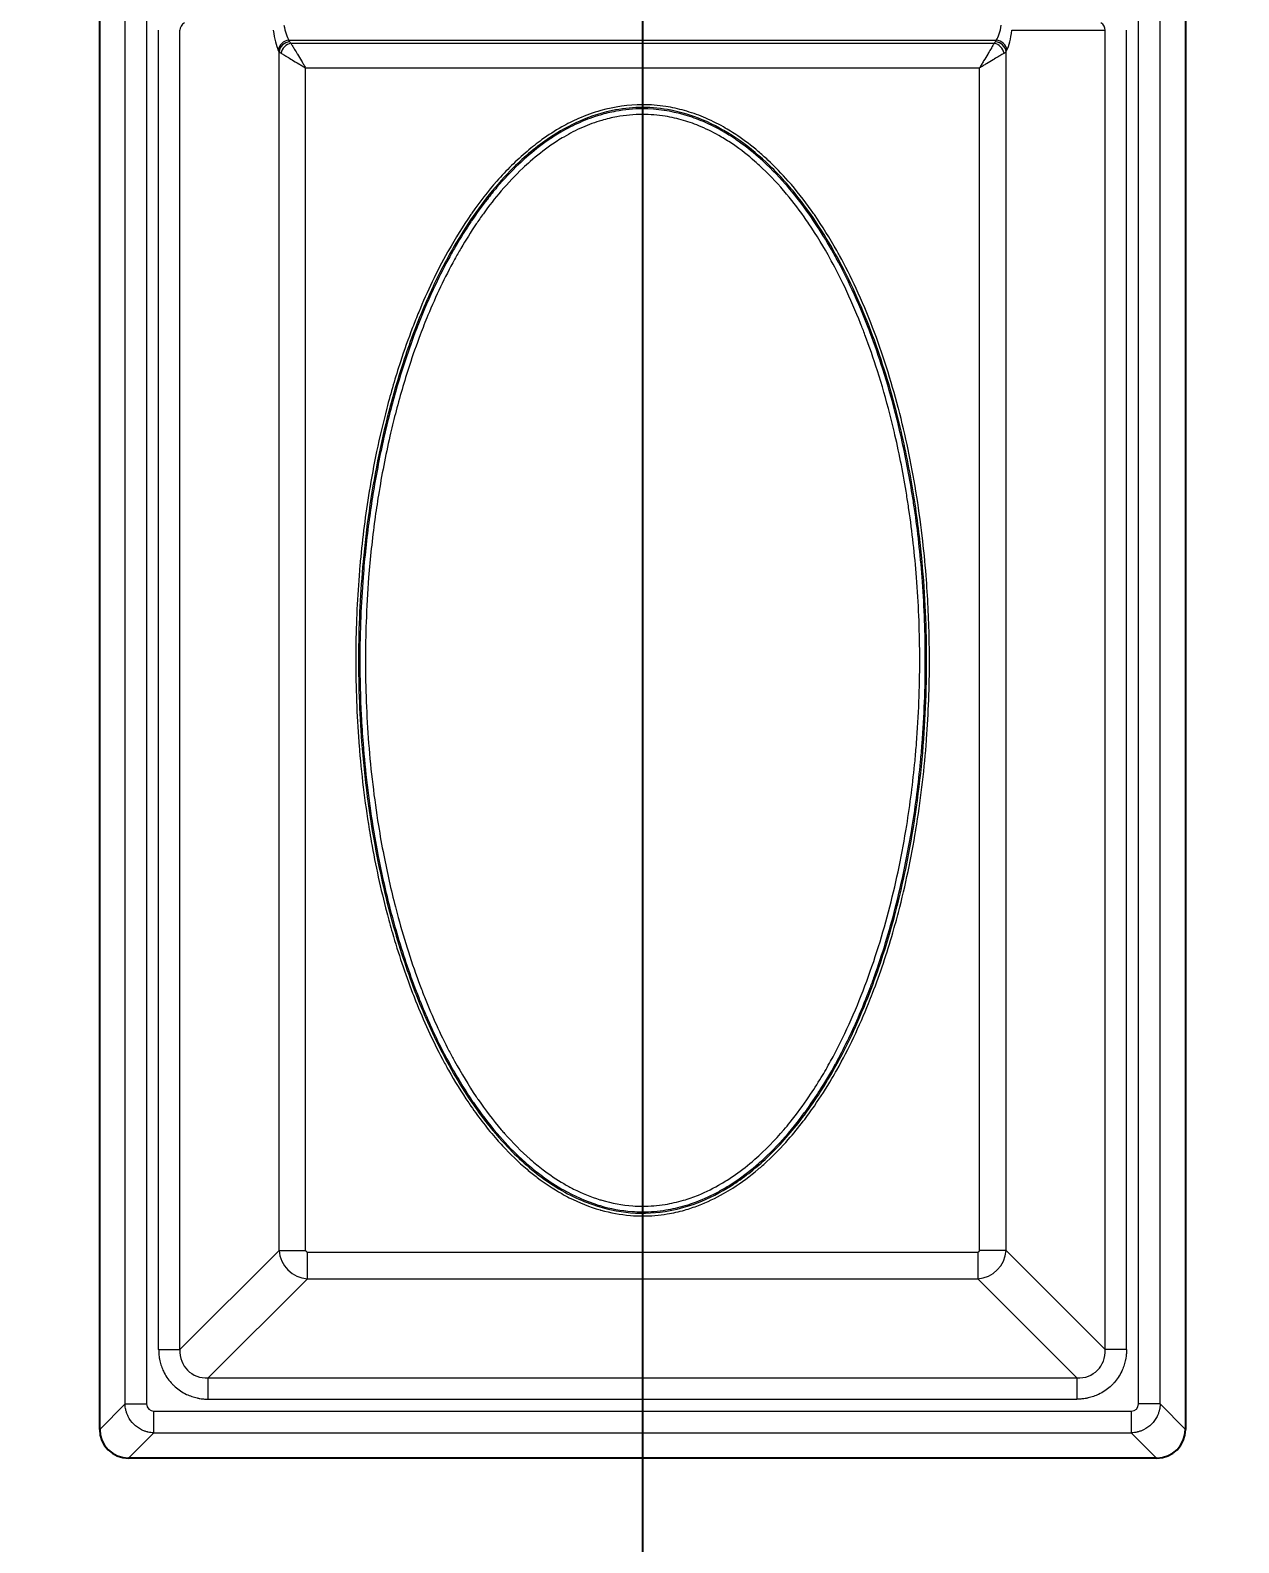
# Model space of a CAD drawing. Header units: millimetres. Extents: x 0 to 1486, y 0 to 1051.
# Drawn here: x 407.64 to 440.7, y 163.99 to 205.36 of the extents above; entities that cross this region are included whole.
import ezdxf

# ---------------------------------------------------------------- set-up
doc = ezdxf.new("R2010")
doc.units = ezdxf.units.MM
doc.header["$LTSCALE"] = 1.25
for name, color, linetype, lineweight, true_color in [('Bemaßungen(DIN)', 7, 'Continuous', 5, 0x262659), ('Sichtbare Kanten(DIN)', 7, 'Continuous', 25, 0x262659), ('Sichtbare tangentiale Kanten(DIN)', 7, 'Continuous', 15, 0x1a1a3e)]:
    doc.layers.add(name, color=color, linetype=linetype, lineweight=lineweight, true_color=true_color)
doc.styles.add('Aktuell-DINGroßer Text', font='arial.ttf')
doc.dimstyles.new('STANDARD-DIN', dxfattribs={"dimscale": 1.25, "dimtxt": 5.25, "dimasz": 2.5, "dimexe": 3.175, "dimexo": 0, "dimgap": 0.8, "dimtad": 1, "dimrnd": 1e-08, "dimtxsty": 'Aktuell-DINGroßer Text', "dimcen": 0.09, "dimdle": 10, "dimclrd": 256, "dimclre": 256, "dimclrt": 256, "dimazin": 2, "dimtfac": 0.666667, "dimtmove": 0, "dimatfit": 3, "dimfxl": 1, "dimtolj": 1, "dimlwd": 25, "dimlwe": 25, "dimarcsym": 0})

# ---------------------------------------------------------------- blocks, each defined once
blk = doc.blocks.new('_DotSmall')
at = {"color": 0, "linetype": 'ByBlock', "const_width": 0.5}
blk.add_lwpolyline([(-0.0625, 0, 1), (0.0625, 0, 1)], format="xyb", close=True, dxfattribs=at)
blk = doc.blocks.new('*D96')
at = {"layer": 'Bemaßungen(DIN)', "color": 250, "linetype": 'Continuous', "lineweight": 25, "true_color": 0x3f3f3f, "transparency": 16777216}
for p, q in [((390.888, 223.658), (390.888, 107.189)), ((424.388, 223.658), (424.388, 107.189)), ((394.013, 111.158), (424.388, 111.158))]:
    blk.add_line(p, q, dxfattribs=at)
at = {"layer": 'Bemaßungen(DIN)', "color": 250, "linetype": 'Continuous', "true_color": 0x3f3f3f, "transparency": 16777216}
blk.add_solid([(394.013, 111.679), (394.013, 110.637), (390.888, 111.158)], dxfattribs=at)
at = {"layer": 'Defpoints', "color": 0, "linetype": 'Continuous', "transparency": 16777216}
for p in [(390.888, 223.658), (424.388, 223.658), (424.388, 111.158)]:
    blk.add_point(p, dxfattribs=at)
at = {"layer": 'Bemaßungen(DIN)', "color": 250, "linetype": 'Continuous', "lineweight": 25, "true_color": 0x3f3f3f, "transparency": 16777216, "xscale": 3.125, "yscale": 3.125, "zscale": 3.125}
blk.add_blockref('_DotSmall', (424.388, 111.158), dxfattribs=at)
at = {"layer": 'Bemaßungen(DIN)', "color": 179, "linetype": 'Continuous', "lineweight": 25, "true_color": 0x262659, "transparency": 16777216, "insert": (393.532, 120.046), "char_height": 6.5625, "attachment_point": 1, "style": 'Aktuell-DINGroßer Text'}
blk.add_mtext('\\A1;33,5{\\H4.375;±0,1}', dxfattribs=at)
blk = doc.blocks.new('*D97')
at = {"layer": 'Bemaßungen(DIN)', "color": 250, "linetype": 'Continuous', "lineweight": 25, "true_color": 0x3f3f3f, "transparency": 16777216}
for p, q in [((424.388, 223.658), (424.388, 107.189)), ((457.888, 220.033), (457.888, 107.189)), ((424.388, 111.158), (457.888, 111.158))]:
    blk.add_line(p, q, dxfattribs=at)
at = {"layer": 'Defpoints', "color": 0, "linetype": 'Continuous', "transparency": 16777216}
for p in [(424.388, 223.658), (457.888, 220.033), (457.888, 111.158)]:
    blk.add_point(p, dxfattribs=at)
at = {"layer": 'Bemaßungen(DIN)', "color": 250, "linetype": 'Continuous', "lineweight": 25, "true_color": 0x3f3f3f, "transparency": 16777216, "xscale": 3.125, "yscale": 3.125, "zscale": 3.125, "rotation": 180}
blk.add_blockref('_DotSmall', (424.388, 111.158), dxfattribs=at)
at = {"layer": 'Bemaßungen(DIN)', "color": 250, "linetype": 'Continuous', "lineweight": 25, "true_color": 0x3f3f3f, "transparency": 16777216, "xscale": 3.125, "yscale": 3.125, "zscale": 3.125}
blk.add_blockref('_DotSmall', (457.888, 111.158), dxfattribs=at)
at = {"layer": 'Bemaßungen(DIN)', "color": 179, "linetype": 'Continuous', "lineweight": 25, "true_color": 0x262659, "transparency": 16777216, "insert": (427.057, 120.046), "char_height": 6.5625, "attachment_point": 1, "style": 'Aktuell-DINGroßer Text'}
blk.add_mtext('\\A1;33,5{\\H4.375;±0,1}', dxfattribs=at)

msp = doc.modelspace()

# ---------------------------------------------------------------- linework, layer by layer
at = {"layer": 'Sichtbare Kanten(DIN)'}
for p, q in [((409.538, 167.096), (409.538, 280.22)), ((439.238, 280.22), (439.238, 167.096)), ((438.45, 166.308), (410.326, 166.308))]:
    msp.add_line(p, q, dxfattribs=at)
for centre, major_axis in [((410.351, 167.12), (-0.583, -0.583)), ((438.426, 167.12), (0.583, -0.583))]:
    msp.add_ellipse(centre, major_axis=major_axis, ratio=0.970288, start_param=5.512866, end_param=7.053504, dxfattribs=at)
at = {"layer": 'Sichtbare tangentiale Kanten(DIN)'}
for p, q in [((410.232, 167.79), (410.232, 279.527)), ((410.823, 167.79), (410.823, 279.527)), ((437.954, 167.79), (437.954, 279.527)), ((438.545, 167.79), (438.545, 279.527)), ((411.151, 169.279), (411.151, 205.361)), ((411.733, 169.279), (411.733, 205.361)), ((434.489, 205.361), (437.044, 205.361)), ((437.044, 169.279), (437.044, 205.361)), ((437.626, 169.279), (437.626, 205.361)), ((414.445, 204.778), (414.423, 204.82)), ((414.445, 171.991), (414.445, 204.778)), ((414.714, 205.09), (434.062, 205.09)), ((414.736, 205.047), (414.714, 205.09)), ((414.768, 205.004), (434.008, 205.004)), ((434.041, 205.047), (434.062, 205.09)), ((434.332, 204.778), (434.353, 204.82)), ((434.332, 171.991), (434.332, 204.778)), ((415.172, 204.33), (433.604, 204.33)), ((415.172, 171.991), (415.172, 204.33)), ((433.604, 171.991), (433.604, 204.33)), ((424.388, 203.325), (424.388, 203.249)), ((424.388, 203.249), (424.388, 203.213)), ((424.388, 203.213), (424.388, 203.059)), ((411.733, 169.279), (414.445, 171.991)), ((414.445, 171.991), (415.172, 171.991)), ((415.221, 171.942), (433.556, 171.942)), ((415.221, 171.215), (415.221, 171.942)), ((433.556, 171.942), (433.556, 171.215)), ((434.332, 171.991), (433.604, 171.991)), ((437.044, 169.279), (434.332, 171.991)), ((412.509, 168.503), (415.221, 171.215)), ((415.221, 171.215), (433.556, 171.215)), ((436.267, 168.503), (433.556, 171.215)), ((411.151, 169.279), (411.733, 169.279)), ((437.626, 169.279), (437.044, 169.279)), ((412.509, 167.921), (412.509, 168.503)), ((412.509, 168.503), (436.267, 168.503)), ((436.267, 168.503), (436.267, 167.921)), ((409.538, 167.096), (410.232, 167.79)), ((410.232, 167.79), (410.823, 167.79)), ((411.02, 167.593), (437.757, 167.593)), ((411.02, 167.002), (411.02, 167.593)), ((412.509, 167.921), (436.267, 167.921)), ((437.757, 167.593), (437.757, 167.002)), ((438.545, 167.79), (437.954, 167.79)), ((439.238, 167.096), (438.545, 167.79)), ((410.326, 166.308), (411.02, 167.002)), ((411.02, 167.002), (437.757, 167.002)), ((438.45, 166.308), (437.757, 167.002))]:
    msp.add_line(p, q, dxfattribs=at)
for centre, major_axis, ratio, start_param, end_param in [((412.027, 205.361), (0.294, 0), 0.850826, 2.198862, 3.141444), ((414.554, 205.895), (-0.001, 1.197), 0.249407, 2.033422, 2.685728), ((414.846, 205.898), (0, 0.9), 0.332438, 2.027023, 2.68632), ((433.931, 205.898), (0, 0.9), 0.332438, 3.596865, 4.256163), ((434.223, 205.895), (0.001, 1.197), 0.249407, 3.597457, 4.249764), ((436.75, 205.361), (-0.294, 0), 0.850826, 3.141742, 4.084323), ((414.714, 204.82), (-0.267, -0.136), 0.876427, 4.292601, 5.756816), ((414.736, 204.778), (-0.267, -0.136), 0.876427, 4.292601, 5.756816), ((415.226, 204.831), (-0.803, 0), 0.281851, 0.234549, 0.438861), ((414.768, 204.734), (-0.212, -0.212), 0.822157, 4.024283, 5.400495), ((415.261, 205.099), (-0.539, 0), 0.439726, 0.219686, 0.413587), ((433.515, 205.099), (0.539, 0), 0.439726, 5.869599, 6.063499), ((434.008, 204.734), (0.212, -0.212), 0.822157, 0.88269, 2.258902), ((434.041, 204.778), (0.267, -0.136), 0.876427, 0.526369, 1.990584), ((434.062, 204.82), (0.267, -0.136), 0.876427, 0.526369, 1.990584), ((433.551, 204.831), (0.803, 0), 0.281851, 5.844325, 6.048636), ((415.224, 171.994), (0.566, -0.566), 0.950188, 3.956104, 5.468674), ((415.224, 171.994), (0.0375, 0.0375), 0.943242, 2.385308, 3.897877), ((433.553, 171.994), (-0.566, -0.566), 0.950188, 0.814511, 2.327081), ((433.553, 171.994), (-0.0375, 0.0375), 0.943242, 2.385308, 3.897877), ((412.593, 169.363), (0.65, 0.65), 0.870843, 2.385491, 3.897694), ((436.183, 169.363), (-0.65, 0.65), 0.870843, 2.385491, 3.897694), ((411.026, 167.796), (-0.146, -0.146), 0.970883, 5.512439, 7.053932), ((437.751, 167.796), (-0.146, 0.146), 0.970883, 2.370846, 3.912339)]:
    msp.add_ellipse(centre, major_axis=major_axis, ratio=ratio, start_param=start_param, end_param=end_param, dxfattribs=at)
for points, knots in [([(414.768, 205.004), (414.774, 204.995), (414.779, 204.985), (414.785, 204.975), (414.792, 204.965), (414.798, 204.954), (414.805, 204.943), (414.816, 204.924), (414.828, 204.904), (414.841, 204.883), (414.843, 204.879), (414.846, 204.874), (414.848, 204.87), (414.874, 204.827), (414.902, 204.781), (414.931, 204.732), (414.937, 204.723), (414.943, 204.713), (414.949, 204.703), (414.984, 204.644), (415.021, 204.583), (415.058, 204.52), (415.077, 204.489), (415.096, 204.457), (415.115, 204.426), (415.125, 204.41), (415.134, 204.394), (415.144, 204.378), (415.153, 204.362), (415.163, 204.346), (415.172, 204.33)], [0, 0, 0, 0, 0.0583903, 0.0583903, 0.0583903, 0.1166231, 0.1166231, 0.1166231, 0.213731, 0.213731, 0.213731, 0.233069, 0.233069, 0.233069, 0.4274621, 0.4274621, 0.4274621, 0.4661163, 0.4661163, 0.4661163, 0.6989275, 0.6989275, 0.6989275, 0.8156207, 0.8156207, 0.8156207, 0.8739806, 0.8739806, 0.8739806, 0.9322842, 0.9322842, 0.9322842, 0.9322842]), ([(434.008, 205.004), (434.003, 204.995), (433.997, 204.985), (433.991, 204.975), (433.985, 204.965), (433.978, 204.954), (433.972, 204.943), (433.961, 204.924), (433.949, 204.904), (433.936, 204.883), (433.933, 204.879), (433.931, 204.874), (433.928, 204.87), (433.903, 204.827), (433.875, 204.781), (433.845, 204.732), (433.84, 204.723), (433.834, 204.713), (433.828, 204.703), (433.792, 204.644), (433.756, 204.583), (433.718, 204.52), (433.699, 204.489), (433.68, 204.457), (433.661, 204.426), (433.652, 204.41), (433.642, 204.394), (433.633, 204.378), (433.623, 204.362), (433.614, 204.346), (433.604, 204.33)], [0, 0, 0, 0, 0.0583903, 0.0583903, 0.0583903, 0.1166231, 0.1166231, 0.1166231, 0.2137311, 0.2137311, 0.2137311, 0.233069, 0.233069, 0.233069, 0.4274621, 0.4274621, 0.4274621, 0.4661163, 0.4661163, 0.4661163, 0.6989275, 0.6989275, 0.6989275, 0.8156207, 0.8156207, 0.8156207, 0.8739806, 0.8739806, 0.8739806, 0.9322842, 0.9322842, 0.9322842, 0.9322842]), ([(414.499, 204.734), (414.508, 204.729), (414.517, 204.723), (414.528, 204.717), (414.538, 204.711), (414.549, 204.705), (414.56, 204.698), (414.579, 204.687), (414.599, 204.675), (414.62, 204.662), (414.624, 204.66), (414.628, 204.657), (414.632, 204.654), (414.675, 204.629), (414.722, 204.601), (414.77, 204.572), (414.78, 204.566), (414.79, 204.56), (414.799, 204.554), (414.858, 204.519), (414.92, 204.482), (414.982, 204.444), (415.014, 204.425), (415.045, 204.407), (415.077, 204.387), (415.093, 204.378), (415.109, 204.368), (415.125, 204.359), (415.14, 204.349), (415.156, 204.34), (415.172, 204.33)], [0, 0, 0, 0, 0.0583903, 0.0583903, 0.0583903, 0.1166231, 0.1166231, 0.1166231, 0.213731, 0.213731, 0.213731, 0.233069, 0.233069, 0.233069, 0.4274621, 0.4274621, 0.4274621, 0.4661163, 0.4661163, 0.4661163, 0.6989275, 0.6989275, 0.6989275, 0.8156207, 0.8156207, 0.8156207, 0.8739806, 0.8739806, 0.8739806, 0.9322842, 0.9322842, 0.9322842, 0.9322842]), ([(434.278, 204.734), (434.269, 204.729), (434.259, 204.723), (434.249, 204.717), (434.239, 204.711), (434.228, 204.705), (434.217, 204.698), (434.198, 204.687), (434.178, 204.675), (434.157, 204.662), (434.153, 204.66), (434.148, 204.657), (434.144, 204.654), (434.101, 204.629), (434.055, 204.601), (434.006, 204.572), (433.997, 204.566), (433.987, 204.56), (433.977, 204.554), (433.918, 204.519), (433.857, 204.482), (433.794, 204.444), (433.763, 204.425), (433.731, 204.407), (433.7, 204.387), (433.684, 204.378), (433.668, 204.368), (433.652, 204.359), (433.636, 204.349), (433.62, 204.34), (433.604, 204.33)], [0, 0, 0, 0, 0.0583903, 0.0583903, 0.0583903, 0.1166231, 0.1166231, 0.1166231, 0.2137311, 0.2137311, 0.2137311, 0.233069, 0.233069, 0.233069, 0.4274621, 0.4274621, 0.4274621, 0.4661163, 0.4661163, 0.4661163, 0.6989275, 0.6989275, 0.6989275, 0.8156207, 0.8156207, 0.8156207, 0.8739806, 0.8739806, 0.8739806, 0.9322842, 0.9322842, 0.9322842, 0.9322842]), ([(424.388, 203.325), (424.601, 203.325), (424.815, 203.308), (425.025, 203.275), (425.197, 203.248), (425.367, 203.211), (425.534, 203.164), (425.71, 203.114), (425.882, 203.054), (426.051, 202.984), (426.24, 202.905), (426.423, 202.815), (426.601, 202.715), (426.733, 202.64), (426.863, 202.56), (426.989, 202.475), (427.183, 202.343), (427.37, 202.2), (427.549, 202.049), (427.641, 201.971), (427.73, 201.891), (427.817, 201.81), (428.012, 201.627), (428.198, 201.435), (428.374, 201.234), (428.598, 200.98), (428.807, 200.714), (429.003, 200.438), (429.031, 200.398), (429.059, 200.358), (429.087, 200.318), (429.307, 200), (429.511, 199.671), (429.7, 199.334), (429.725, 199.29), (429.75, 199.246), (429.774, 199.202), (429.935, 198.907), (430.086, 198.606), (430.228, 198.301), (430.391, 197.948), (430.542, 197.59), (430.681, 197.227), (430.956, 196.512), (431.187, 195.78), (431.381, 195.04), (431.383, 195.034), (431.384, 195.028), (431.386, 195.022), (431.582, 194.273), (431.74, 193.515), (431.865, 192.751), (431.932, 192.346), (431.989, 191.939), (432.037, 191.531), (432.079, 191.171), (432.115, 190.809), (432.143, 190.447), (432.189, 189.868), (432.218, 189.287), (432.229, 188.706), (432.233, 188.513), (432.235, 188.321), (432.235, 188.129), (432.235, 187.408), (432.209, 186.688), (432.156, 185.97), (432.152, 185.917), (432.148, 185.863), (432.144, 185.81), (432.082, 185.039), (431.99, 184.27), (431.865, 183.506), (431.864, 183.498), (431.863, 183.49), (431.861, 183.483), (431.737, 182.727), (431.58, 181.976), (431.386, 181.236), (431.337, 181.049), (431.286, 180.863), (431.233, 180.678), (431.071, 180.12), (430.888, 179.568), (430.679, 179.026), (430.644, 178.933), (430.607, 178.84), (430.57, 178.747), (430.318, 178.122), (430.031, 177.511), (429.701, 176.923), (429.656, 176.845), (429.611, 176.767), (429.566, 176.689), (429.415, 176.434), (429.256, 176.183), (429.087, 175.939), (428.989, 175.798), (428.887, 175.658), (428.783, 175.522), (428.652, 175.351), (428.516, 175.185), (428.374, 175.023), (428.189, 174.813), (427.995, 174.611), (427.789, 174.421), (427.711, 174.349), (427.631, 174.278), (427.549, 174.209), (427.329, 174.023), (427.097, 173.85), (426.854, 173.695), (426.771, 173.642), (426.686, 173.591), (426.601, 173.543), (426.382, 173.419), (426.154, 173.311), (425.919, 173.221), (425.793, 173.173), (425.664, 173.13), (425.534, 173.093), (425.379, 173.049), (425.221, 173.014), (425.063, 172.988), (424.84, 172.951), (424.614, 172.932), (424.388, 172.932), (424.277, 172.932), (424.166, 172.937), (424.055, 172.946), (423.781, 172.968), (423.508, 173.018), (423.243, 173.093), (423.238, 173.094), (423.234, 173.096), (423.229, 173.097), (422.937, 173.18), (422.654, 173.294), (422.383, 173.431), (422.313, 173.467), (422.244, 173.504), (422.176, 173.543), (421.944, 173.674), (421.721, 173.822), (421.509, 173.983), (421.413, 174.056), (421.319, 174.131), (421.227, 174.209), (420.992, 174.408), (420.77, 174.623), (420.56, 174.848), (420.507, 174.906), (420.454, 174.964), (420.402, 175.023), (420.147, 175.314), (419.91, 175.621), (419.69, 175.939), (419.67, 175.968), (419.65, 175.997), (419.631, 176.026), (419.433, 176.317), (419.248, 176.617), (419.076, 176.923), (419.02, 177.022), (418.966, 177.121), (418.913, 177.221), (418.638, 177.739), (418.395, 178.273), (418.179, 178.818), (418.151, 178.887), (418.124, 178.956), (418.097, 179.026), (417.889, 179.568), (417.705, 180.12), (417.544, 180.678), (417.49, 180.863), (417.439, 181.049), (417.39, 181.236), (417.223, 181.875), (417.083, 182.521), (416.968, 183.172), (416.948, 183.283), (416.929, 183.395), (416.911, 183.506), (416.786, 184.27), (416.694, 185.039), (416.633, 185.81), (416.631, 185.838), (416.628, 185.867), (416.626, 185.895), (416.57, 186.638), (416.542, 187.383), (416.542, 188.129), (416.542, 188.2), (416.542, 188.27), (416.542, 188.341), (416.547, 189.044), (416.577, 189.747), (416.633, 190.447), (416.643, 190.578), (416.654, 190.708), (416.667, 190.838), (416.726, 191.478), (416.807, 192.117), (416.911, 192.751), (416.971, 193.114), (417.038, 193.477), (417.113, 193.837), (417.196, 194.234), (417.288, 194.629), (417.39, 195.022), (417.502, 195.448), (417.626, 195.872), (417.763, 196.291), (417.866, 196.607), (417.978, 196.921), (418.097, 197.231), (418.152, 197.373), (418.208, 197.514), (418.266, 197.654), (418.497, 198.214), (418.757, 198.761), (419.052, 199.29), (419.06, 199.305), (419.068, 199.319), (419.076, 199.334), (419.266, 199.671), (419.469, 200), (419.69, 200.318), (419.699, 200.332), (419.709, 200.346), (419.719, 200.36), (419.931, 200.663), (420.158, 200.956), (420.402, 201.234), (420.531, 201.38), (420.664, 201.522), (420.803, 201.659), (420.939, 201.794), (421.081, 201.924), (421.227, 202.049), (421.359, 202.161), (421.496, 202.268), (421.636, 202.369), (421.81, 202.494), (421.99, 202.61), (422.175, 202.715), (422.325, 202.799), (422.48, 202.877), (422.637, 202.946), (422.834, 203.032), (423.036, 203.105), (423.243, 203.164), (423.615, 203.269), (424.002, 203.325), (424.388, 203.325)], [0, 0, 0, 0, 0.639708, 0.639708, 0.639708, 1.160348, 1.160348, 1.160348, 1.708499, 1.708499, 1.708499, 2.321068, 2.321068, 2.321068, 2.777127, 2.777127, 2.777127, 3.481707, 3.481707, 3.481707, 3.840961, 3.840961, 3.840961, 4.642216, 4.642216, 4.642216, 5.656868, 5.656868, 5.656868, 5.802986, 5.802986, 5.802986, 6.963587, 6.963587, 6.963587, 7.114552, 7.114552, 7.114552, 8.124051, 8.124051, 8.124051, 9.289556, 9.289556, 9.289556, 11.587453, 11.587453, 11.587453, 11.605982, 11.605982, 11.605982, 13.927144, 13.927144, 13.927144, 15.159529, 15.159529, 15.159529, 16.248341, 16.248341, 16.248341, 17.992352, 17.992352, 17.992352, 18.569576, 18.569576, 18.569576, 20.730291, 20.730291, 20.730291, 20.890769, 20.890769, 20.890769, 23.211965, 23.211965, 23.211965, 23.235727, 23.235727, 23.235727, 25.53318, 25.53318, 25.53318, 26.112017, 26.112017, 26.112017, 27.854377, 27.854377, 27.854377, 28.153739, 28.153739, 28.153739, 30.175566, 30.175566, 30.175566, 30.445968, 30.445968, 30.445968, 31.33622, 31.33622, 31.33622, 31.85246, 31.85246, 31.85246, 32.496894, 32.496894, 32.496894, 33.336993, 33.336993, 33.336993, 33.657412, 33.657412, 33.657412, 34.522413, 34.522413, 34.522413, 34.818036, 34.818036, 34.818036, 35.57249, 35.57249, 35.57249, 35.978641, 35.978641, 35.978641, 36.46173, 36.46173, 36.46173, 37.139135, 37.139135, 37.139135, 37.472442, 37.472442, 37.472442, 38.299742, 38.299742, 38.299742, 38.313597, 38.313597, 38.313597, 39.224503, 39.224503, 39.224503, 39.460285, 39.460285, 39.460285, 40.259784, 40.259784, 40.259784, 40.620853, 40.620853, 40.620853, 41.545701, 41.545701, 41.545701, 41.781511, 41.781511, 41.781511, 42.942132, 42.942132, 42.942132, 43.047049, 43.047049, 43.047049, 44.102719, 44.102719, 44.102719, 44.442229, 44.442229, 44.442229, 46.200033, 46.200033, 46.200033, 46.423921, 46.423921, 46.423921, 48.166433, 48.166433, 48.166433, 48.745108, 48.745108, 48.745108, 50.727284, 50.727284, 50.727284, 51.066318, 51.066318, 51.066318, 53.387519, 53.387519, 53.387519, 53.473034, 53.473034, 53.473034, 55.708716, 55.708716, 55.708716, 55.921312, 55.921312, 55.921312, 58.029915, 58.029915, 58.029915, 58.421576, 58.421576, 58.421576, 60.351166, 60.351166, 60.351166, 61.455449, 61.455449, 61.455449, 62.672368, 62.672368, 62.672368, 63.995258, 63.995258, 63.995258, 64.993535, 64.993535, 64.993535, 65.448701, 65.448701, 65.448701, 67.264643, 67.264643, 67.264643, 67.314699, 67.314699, 67.314699, 68.475297, 68.475297, 68.475297, 68.525889, 68.525889, 68.525889, 69.636002, 69.636002, 69.636002, 70.220476, 70.220476, 70.220476, 70.796631, 70.796631, 70.796631, 71.316647, 71.316647, 71.316647, 71.957253, 71.957253, 71.957253, 72.473802, 72.473802, 72.473802, 73.117889, 73.117889, 73.117889, 74.278288, 74.278288, 74.278288, 74.278288]), ([(424.388, 203.249), (424.65, 203.249), (425.209, 203.193), (426.083, 202.923), (426.962, 202.439), (427.811, 201.748), (428.571, 200.92), (429.202, 200.037), (429.935, 198.801), (430.672, 197.157), (431.297, 195.172), (431.715, 193.286), (432.029, 191.196), (432.195, 188.752), (432.122, 185.897), (431.782, 183.2), (431.224, 180.794), (430.507, 178.683), (429.664, 176.92), (428.706, 175.491), (427.801, 174.488), (426.869, 173.754), (425.98, 173.295), (425.047, 173.027), (424.065, 172.973), (423.144, 173.173), (422.39, 173.496), (421.76, 173.875), (421.158, 174.351), (420.554, 174.946), (419.985, 175.635), (419.444, 176.429), (418.839, 177.483), (418.195, 178.899), (417.556, 180.789), (417.005, 183.145), (416.674, 185.714), (416.585, 188.367), (416.713, 190.938), (417.09, 193.59), (417.682, 195.915), (418.383, 197.801), (418.994, 199.068), (419.61, 200.087), (420.183, 200.882), (420.908, 201.694), (421.733, 202.387), (422.683, 202.92), (423.551, 203.193), (424.141, 203.249), (424.388, 203.249)], [0, 0, 0, 0, 0.801473, 1.708499, 2.777127, 3.840961, 5.018658, 6.172353, 7.114552, 9.351003, 11.587453, 13.373491, 15.159529, 17.94491, 20.730291, 23.740723, 26.112017, 28.153739, 30.445968, 31.987116, 33.336993, 34.522413, 35.57249, 36.368743, 37.472442, 38.554664, 39.224503, 39.965544, 40.78815, 41.545701, 42.532728, 43.487478, 44.442229, 46.200033, 48.166433, 50.445565, 53.473034, 55.947305, 58.421576, 61.208417, 63.995258, 65.629951, 67.264643, 68.228999, 69.222094, 70.220476, 71.519846, 72.473802, 73.523577, 74.278288, 74.278288, 74.278288, 74.278288]), ([(424.388, 203.213), (424.781, 203.213), (425.174, 203.152), (425.55, 203.042), (425.72, 202.992), (425.887, 202.931), (426.05, 202.862), (426.246, 202.778), (426.437, 202.681), (426.621, 202.574), (426.736, 202.506), (426.849, 202.434), (426.959, 202.359), (427.169, 202.215), (427.37, 202.057), (427.561, 201.89), (427.603, 201.853), (427.646, 201.815), (427.687, 201.777), (427.93, 201.554), (428.158, 201.316), (428.371, 201.066), (428.432, 200.995), (428.492, 200.923), (428.551, 200.85), (428.733, 200.623), (428.904, 200.389), (429.066, 200.149), (429.116, 200.075), (429.165, 200), (429.214, 199.925), (429.372, 199.678), (429.522, 199.425), (429.664, 199.168), (429.671, 199.155), (429.678, 199.142), (429.686, 199.128), (429.841, 198.844), (429.986, 198.554), (430.122, 198.261), (430.286, 197.909), (430.436, 197.552), (430.575, 197.19), (430.588, 197.156), (430.601, 197.121), (430.614, 197.086), (430.738, 196.759), (430.852, 196.429), (430.958, 196.096), (431.083, 195.703), (431.197, 195.306), (431.3, 194.907), (431.36, 194.673), (431.416, 194.438), (431.469, 194.202), (431.583, 193.695), (431.681, 193.185), (431.764, 192.672), (431.785, 192.54), (431.806, 192.408), (431.825, 192.275), (431.916, 191.655), (431.985, 191.032), (432.034, 190.407), (432.089, 189.702), (432.118, 188.994), (432.122, 188.287), (432.122, 188.234), (432.122, 188.181), (432.122, 188.129), (432.122, 187.368), (432.093, 186.608), (432.034, 185.85), (432.021, 185.685), (432.006, 185.519), (431.991, 185.353), (431.934, 184.762), (431.859, 184.172), (431.764, 183.585), (431.703, 183.205), (431.633, 182.825), (431.554, 182.448), (431.478, 182.08), (431.393, 181.714), (431.3, 181.35), (431.138, 180.722), (430.95, 180.099), (430.731, 179.488), (430.693, 179.382), (430.654, 179.276), (430.614, 179.171), (430.51, 178.895), (430.399, 178.621), (430.281, 178.349), (430.096, 177.925), (429.894, 177.507), (429.67, 177.101), (429.668, 177.097), (429.666, 177.093), (429.664, 177.089), (429.528, 176.842), (429.385, 176.6), (429.233, 176.362), (429.178, 176.277), (429.123, 176.192), (429.066, 176.109), (428.902, 175.866), (428.728, 175.629), (428.544, 175.399), (428.487, 175.329), (428.429, 175.26), (428.371, 175.191), (428.164, 174.949), (427.944, 174.718), (427.71, 174.501), (427.661, 174.456), (427.611, 174.411), (427.561, 174.367), (427.366, 174.197), (427.162, 174.038), (426.948, 173.892), (426.841, 173.819), (426.732, 173.75), (426.621, 173.684), (426.527, 173.63), (426.432, 173.578), (426.336, 173.529), (426.13, 173.425), (425.918, 173.335), (425.699, 173.262), (425.65, 173.245), (425.6, 173.23), (425.55, 173.215), (425.378, 173.164), (425.203, 173.124), (425.026, 173.096), (424.815, 173.062), (424.602, 173.045), (424.388, 173.045), (424.29, 173.045), (424.191, 173.048), (424.093, 173.056), (423.799, 173.078), (423.508, 173.132), (423.226, 173.215), (423.21, 173.22), (423.193, 173.225), (423.177, 173.23), (422.839, 173.334), (422.515, 173.479), (422.21, 173.653), (422.192, 173.663), (422.174, 173.674), (422.156, 173.684), (421.955, 173.802), (421.763, 173.932), (421.578, 174.072), (421.454, 174.166), (421.333, 174.265), (421.216, 174.367), (421.148, 174.426), (421.082, 174.487), (421.016, 174.548), (420.801, 174.751), (420.598, 174.966), (420.407, 175.19), (420.176, 175.46), (419.962, 175.742), (419.762, 176.033), (419.745, 176.058), (419.727, 176.083), (419.71, 176.109), (419.601, 176.27), (419.496, 176.435), (419.394, 176.602), (419.297, 176.762), (419.203, 176.925), (419.113, 177.089), (419.01, 177.275), (418.912, 177.463), (418.818, 177.653), (418.629, 178.036), (418.457, 178.426), (418.298, 178.821), (418.252, 178.937), (418.206, 179.054), (418.162, 179.171), (417.964, 179.696), (417.789, 180.229), (417.635, 180.768), (417.58, 180.961), (417.527, 181.155), (417.477, 181.35), (417.356, 181.819), (417.25, 182.292), (417.158, 182.767), (417.105, 183.039), (417.056, 183.312), (417.012, 183.585), (416.891, 184.336), (416.802, 185.092), (416.742, 185.85), (416.722, 186.106), (416.706, 186.363), (416.693, 186.619), (416.667, 187.122), (416.654, 187.625), (416.654, 188.129), (416.654, 188.522), (416.662, 188.916), (416.678, 189.31), (416.692, 189.676), (416.714, 190.042), (416.743, 190.407), (416.784, 190.937), (416.84, 191.465), (416.911, 191.991), (416.942, 192.219), (416.976, 192.446), (417.012, 192.672), (417.092, 193.163), (417.185, 193.651), (417.292, 194.136), (417.35, 194.394), (417.411, 194.651), (417.477, 194.907), (417.592, 195.355), (417.721, 195.8), (417.865, 196.24), (417.957, 196.524), (418.056, 196.806), (418.162, 197.086), (418.193, 197.169), (418.225, 197.251), (418.258, 197.334), (418.4, 197.694), (418.553, 198.051), (418.72, 198.402), (418.844, 198.661), (418.974, 198.917), (419.113, 199.168), (419.169, 199.27), (419.226, 199.371), (419.285, 199.472), (419.414, 199.692), (419.549, 199.909), (419.692, 200.122), (419.698, 200.131), (419.704, 200.14), (419.71, 200.149), (419.847, 200.352), (419.991, 200.551), (420.143, 200.745), (420.228, 200.854), (420.315, 200.961), (420.405, 201.067), (420.594, 201.287), (420.793, 201.498), (421.004, 201.698), (421.074, 201.763), (421.144, 201.828), (421.216, 201.89), (421.399, 202.051), (421.591, 202.202), (421.792, 202.341), (421.91, 202.423), (422.031, 202.501), (422.155, 202.574), (422.325, 202.673), (422.5, 202.763), (422.68, 202.842), (422.857, 202.92), (423.04, 202.987), (423.226, 203.042), (423.367, 203.083), (423.51, 203.118), (423.654, 203.144), (423.896, 203.189), (424.142, 203.213), (424.388, 203.213)], [0, 0, 0, 0, 1.13436, 1.13436, 1.13436, 1.648132, 1.648132, 1.648132, 2.268893, 2.268893, 2.268893, 2.658644, 2.658644, 2.658644, 3.403508, 3.403508, 3.403508, 3.570243, 3.570243, 3.570243, 4.538009, 4.538009, 4.538009, 4.814995, 4.814995, 4.814995, 5.672522, 5.672522, 5.672522, 5.936787, 5.936787, 5.936787, 6.807049, 6.807049, 6.807049, 6.85221, 6.85221, 6.85221, 7.813767, 7.813767, 7.813767, 8.965202, 8.965202, 8.965202, 9.076064, 9.076064, 9.076064, 10.116636, 10.116636, 10.116636, 11.345066, 11.345066, 11.345066, 12.065149, 12.065149, 12.065149, 13.614093, 13.614093, 13.614093, 14.013663, 14.013663, 14.013663, 15.88308, 15.88308, 15.88308, 17.995019, 17.995019, 17.995019, 18.152131, 18.152131, 18.152131, 20.421151, 20.421151, 20.421151, 20.917399, 20.917399, 20.917399, 22.690238, 22.690238, 22.690238, 23.83978, 23.83978, 23.83978, 24.959232, 24.959232, 24.959232, 26.893631, 26.893631, 26.893631, 27.228211, 27.228211, 27.228211, 28.107348, 28.107348, 28.107348, 29.483886, 29.483886, 29.483886, 29.497213, 29.497213, 29.497213, 30.332062, 30.332062, 30.332062, 30.631736, 30.631736, 30.631736, 31.500075, 31.500075, 31.500075, 31.766262, 31.766262, 31.766262, 32.704434, 32.704434, 32.704434, 32.900755, 32.900755, 32.900755, 33.658217, 33.658217, 33.658217, 34.035302, 34.035302, 34.035302, 34.350766, 34.350766, 34.350766, 35.019428, 35.019428, 35.019428, 35.169775, 35.169775, 35.169775, 35.688089, 35.688089, 35.688089, 36.304253, 36.304253, 36.304253, 36.588432, 36.588432, 36.588432, 37.438768, 37.438768, 37.438768, 37.488776, 37.488776, 37.488776, 38.512582, 38.512582, 38.512582, 38.573276, 38.573276, 38.573276, 39.250927, 39.250927, 39.250927, 39.707763, 39.707763, 39.707763, 39.971507, 39.971507, 39.971507, 40.840853, 40.840853, 40.840853, 41.886498, 41.886498, 41.886498, 41.976802, 41.976802, 41.976802, 42.555048, 42.555048, 42.555048, 43.111289, 43.111289, 43.111289, 43.74126, 43.74126, 43.74126, 45.007841, 45.007841, 45.007841, 45.380295, 45.380295, 45.380295, 47.050279, 47.050279, 47.050279, 47.649332, 47.649332, 47.649332, 49.092716, 49.092716, 49.092716, 49.918292, 49.918292, 49.918292, 52.18734, 52.18734, 52.18734, 52.954306, 52.954306, 52.954306, 54.456398, 54.456398, 54.456398, 55.632024, 55.632024, 55.632024, 56.72542, 56.72542, 56.72542, 58.309742, 58.309742, 58.309742, 58.994445, 58.994445, 58.994445, 60.475949, 60.475949, 60.475949, 61.263459, 61.263459, 61.263459, 62.642156, 62.642156, 62.642156, 63.532468, 63.532468, 63.532468, 63.795658, 63.795658, 63.795658, 64.94916, 64.94916, 64.94916, 65.801482, 65.801482, 65.801482, 66.146102, 66.146102, 66.146102, 66.904062, 66.904062, 66.904062, 66.935983, 66.935983, 66.935983, 67.662022, 67.662022, 67.662022, 68.070543, 68.070543, 68.070543, 68.924954, 68.924954, 68.924954, 69.205049, 69.205049, 69.205049, 69.919449, 69.919449, 69.919449, 70.33964, 70.33964, 70.33964, 70.911285, 70.911285, 70.911285, 71.474241, 71.474241, 71.474241, 71.898749, 71.898749, 71.898749, 72.608523, 72.608523, 72.608523, 72.608523]), ([(424.388, 203.059), (424.595, 203.059), (424.802, 203.042), (425.006, 203.009), (425.175, 202.982), (425.343, 202.944), (425.507, 202.895), (425.671, 202.847), (425.832, 202.788), (425.99, 202.721), (426.18, 202.64), (426.365, 202.546), (426.544, 202.441), (426.656, 202.376), (426.765, 202.306), (426.872, 202.233), (427.077, 202.092), (427.273, 201.938), (427.46, 201.775), (427.502, 201.738), (427.543, 201.701), (427.584, 201.664), (427.818, 201.449), (428.038, 201.219), (428.245, 200.978), (428.248, 200.975), (428.251, 200.971), (428.255, 200.967), (428.449, 200.74), (428.632, 200.502), (428.805, 200.258), (428.85, 200.193), (428.895, 200.129), (428.939, 200.063), (429.151, 199.75), (429.347, 199.426), (429.53, 199.095), (429.537, 199.081), (429.544, 199.068), (429.551, 199.055), (429.68, 198.82), (429.801, 198.581), (429.916, 198.339), (430.073, 198.01), (430.218, 197.676), (430.353, 197.337), (430.393, 197.236), (430.432, 197.134), (430.471, 197.032), (430.594, 196.708), (430.707, 196.38), (430.812, 196.049), (430.937, 195.659), (431.049, 195.265), (431.151, 194.869), (431.201, 194.676), (431.248, 194.483), (431.292, 194.29), (431.418, 193.746), (431.524, 193.198), (431.613, 192.648), (431.634, 192.516), (431.654, 192.385), (431.674, 192.253), (431.764, 191.636), (431.833, 191.017), (431.881, 190.396), (431.936, 189.694), (431.965, 188.99), (431.969, 188.286), (431.969, 188.233), (431.969, 188.181), (431.969, 188.129), (431.969, 187.372), (431.94, 186.616), (431.881, 185.862), (431.869, 185.702), (431.855, 185.542), (431.84, 185.382), (431.783, 184.789), (431.708, 184.198), (431.613, 183.609), (431.552, 183.231), (431.482, 182.854), (431.404, 182.479), (431.328, 182.114), (431.244, 181.75), (431.151, 181.389), (430.963, 180.656), (430.738, 179.933), (430.471, 179.225), (430.204, 178.517), (429.894, 177.825), (429.53, 177.163), (429.448, 177.015), (429.364, 176.868), (429.277, 176.723), (429.169, 176.544), (429.057, 176.368), (428.939, 176.194), (428.777, 175.955), (428.606, 175.721), (428.424, 175.496), (428.369, 175.426), (428.312, 175.358), (428.254, 175.291), (428.008, 175.003), (427.744, 174.731), (427.46, 174.482), (427.434, 174.46), (427.408, 174.438), (427.383, 174.416), (427.216, 174.275), (427.042, 174.141), (426.862, 174.018), (426.758, 173.947), (426.652, 173.88), (426.543, 173.816), (426.341, 173.698), (426.131, 173.593), (425.915, 173.505), (425.781, 173.451), (425.645, 173.403), (425.507, 173.362), (425.341, 173.313), (425.172, 173.274), (425.002, 173.247), (424.799, 173.214), (424.594, 173.198), (424.388, 173.198), (424.298, 173.198), (424.209, 173.201), (424.119, 173.207), (423.832, 173.227), (423.546, 173.28), (423.27, 173.362), (423.254, 173.367), (423.238, 173.371), (423.222, 173.376), (422.974, 173.453), (422.733, 173.552), (422.502, 173.669), (422.411, 173.716), (422.321, 173.765), (422.233, 173.816), (422.038, 173.931), (421.851, 174.057), (421.671, 174.194), (421.549, 174.286), (421.431, 174.382), (421.317, 174.482), (421.067, 174.701), (420.833, 174.937), (420.614, 175.185), (420.583, 175.22), (420.552, 175.255), (420.522, 175.291), (420.296, 175.555), (420.085, 175.833), (419.888, 176.12), (419.871, 176.145), (419.854, 176.169), (419.837, 176.194), (419.625, 176.508), (419.429, 176.831), (419.247, 177.163), (419.194, 177.258), (419.143, 177.354), (419.092, 177.451), (418.851, 177.915), (418.635, 178.392), (418.44, 178.878), (418.394, 178.993), (418.349, 179.109), (418.305, 179.225), (418.074, 179.838), (417.875, 180.462), (417.703, 181.094), (417.677, 181.192), (417.651, 181.29), (417.625, 181.389), (417.505, 181.855), (417.4, 182.324), (417.308, 182.797), (417.255, 183.067), (417.207, 183.338), (417.163, 183.609), (417.043, 184.356), (416.954, 185.108), (416.895, 185.862), (416.836, 186.616), (416.807, 187.372), (416.807, 188.129), (416.807, 188.476), (416.813, 188.824), (416.826, 189.172), (416.84, 189.58), (416.863, 189.988), (416.895, 190.395), (416.936, 190.922), (416.992, 191.447), (417.063, 191.971), (417.094, 192.197), (417.127, 192.423), (417.164, 192.648), (417.251, 193.189), (417.355, 193.727), (417.477, 194.261), (417.524, 194.464), (417.573, 194.667), (417.625, 194.869), (417.74, 195.314), (417.868, 195.755), (418.01, 196.192), (418.102, 196.474), (418.201, 196.754), (418.305, 197.032), (418.373, 197.211), (418.443, 197.388), (418.516, 197.565), (418.732, 198.087), (418.975, 198.599), (419.247, 199.095), (419.302, 199.195), (419.359, 199.295), (419.417, 199.394), (419.55, 199.622), (419.69, 199.845), (419.837, 200.063), (419.901, 200.157), (419.966, 200.251), (420.032, 200.343), (420.187, 200.558), (420.35, 200.766), (420.522, 200.967), (420.707, 201.183), (420.903, 201.391), (421.11, 201.587), (421.177, 201.651), (421.246, 201.714), (421.317, 201.775), (421.496, 201.932), (421.683, 202.08), (421.879, 202.215), (421.994, 202.295), (422.112, 202.371), (422.233, 202.441), (422.397, 202.538), (422.567, 202.625), (422.741, 202.702), (422.913, 202.777), (423.09, 202.842), (423.27, 202.895), (423.405, 202.935), (423.543, 202.968), (423.682, 202.994), (423.915, 203.037), (424.152, 203.059), (424.388, 203.059)], [0, 0, 0, 0, 0.620901, 0.620901, 0.620901, 1.134291, 1.134291, 1.134291, 1.648132, 1.648132, 1.648132, 2.268896, 2.268896, 2.268896, 2.658644, 2.658644, 2.658644, 3.403509, 3.403509, 3.403509, 3.570243, 3.570243, 3.570243, 4.522872, 4.522872, 4.522872, 4.538033, 4.538033, 4.538033, 5.435647, 5.435647, 5.435647, 5.672526, 5.672526, 5.672526, 6.807049, 6.807049, 6.807049, 6.85221, 6.85221, 6.85221, 7.65563, 7.65563, 7.65563, 8.748582, 8.748582, 8.748582, 9.07605, 9.07605, 9.07605, 10.116636, 10.116636, 10.116636, 11.345061, 11.345061, 11.345061, 11.940907, 11.940907, 11.940907, 13.614094, 13.614094, 13.614094, 14.013663, 14.013663, 14.013663, 15.883041, 15.883041, 15.883041, 17.995019, 17.995019, 17.995019, 18.152131, 18.152131, 18.152131, 20.421151, 20.421151, 20.421151, 20.902488, 20.902488, 20.902488, 22.690208, 22.690208, 22.690208, 23.83978, 23.83978, 23.83978, 24.959232, 24.959232, 24.959232, 27.228332, 27.228332, 27.228332, 29.497264, 29.497264, 29.497264, 30.004132, 30.004132, 30.004132, 30.631822, 30.631822, 30.631822, 31.500075, 31.500075, 31.500075, 31.766262, 31.766262, 31.766262, 32.900744, 32.900744, 32.900744, 33.002604, 33.002604, 33.002604, 33.658217, 33.658217, 33.658217, 34.035386, 34.035386, 34.035386, 34.737409, 34.737409, 34.737409, 35.169886, 35.169886, 35.169886, 35.688089, 35.688089, 35.688089, 36.304254, 36.304254, 36.304254, 36.573387, 36.573387, 36.573387, 37.438768, 37.438768, 37.438768, 37.488776, 37.488776, 37.488776, 38.267108, 38.267108, 38.267108, 38.573188, 38.573188, 38.573188, 39.250927, 39.250927, 39.250927, 39.707618, 39.707618, 39.707618, 40.702482, 40.702482, 40.702482, 40.842288, 40.842288, 40.842288, 41.886498, 41.886498, 41.886498, 41.976801, 41.976801, 41.976801, 43.111293, 43.111293, 43.111293, 43.438274, 43.438274, 43.438274, 45.007841, 45.007841, 45.007841, 45.380294, 45.380294, 45.380294, 47.344178, 47.344178, 47.344178, 47.649338, 47.649338, 47.649338, 49.092716, 49.092716, 49.092716, 49.918319, 49.918319, 49.918319, 52.187343, 52.187343, 52.187343, 54.456392, 54.456392, 54.456392, 55.49965, 55.49965, 55.49965, 56.725435, 56.725435, 56.725435, 58.309742, 58.309742, 58.309742, 58.994439, 58.994439, 58.994439, 60.637765, 60.637765, 60.637765, 61.26347, 61.26347, 61.26347, 62.642156, 62.642156, 62.642156, 63.532496, 63.532496, 63.532496, 64.10511, 64.10511, 64.10511, 65.801507, 65.801507, 65.801507, 66.146102, 66.146102, 66.146102, 66.936006, 66.936006, 66.936006, 67.277478, 67.277478, 67.277478, 68.070691, 68.070691, 68.070691, 68.924954, 68.924954, 68.924954, 69.205049, 69.205049, 69.205049, 69.919449, 69.919449, 69.919449, 70.339628, 70.339628, 70.339628, 70.911285, 70.911285, 70.911285, 71.474194, 71.474194, 71.474194, 71.898749, 71.898749, 71.898749, 72.608523, 72.608523, 72.608523, 72.608523]), ([(411.151, 169.279), (411.151, 169.253), (411.151, 169.227), (411.153, 169.201), (411.154, 169.182), (411.155, 169.163), (411.157, 169.143), (411.158, 169.137), (411.158, 169.131), (411.159, 169.124), (411.162, 169.099), (411.165, 169.073), (411.169, 169.048), (411.172, 169.035), (411.174, 169.022), (411.176, 169.01), (411.179, 168.997), (411.181, 168.985), (411.184, 168.972), (411.19, 168.947), (411.196, 168.922), (411.203, 168.898), (411.21, 168.873), (411.217, 168.849), (411.226, 168.825), (411.234, 168.801), (411.243, 168.777), (411.252, 168.753), (411.262, 168.73), (411.272, 168.706), (411.283, 168.684), (411.338, 168.569), (411.408, 168.463), (411.492, 168.369), (411.509, 168.35), (411.526, 168.331), (411.544, 168.314), (411.562, 168.296), (411.58, 168.279), (411.599, 168.262), (411.693, 168.178), (411.799, 168.108), (411.914, 168.053), (411.937, 168.042), (411.96, 168.032), (411.983, 168.022), (412.007, 168.013), (412.031, 168.004), (412.055, 167.996), (412.079, 167.987), (412.103, 167.98), (412.128, 167.973), (412.152, 167.966), (412.177, 167.96), (412.202, 167.954), (412.215, 167.951), (412.227, 167.949), (412.24, 167.946), (412.252, 167.944), (412.265, 167.941), (412.278, 167.939), (412.303, 167.935), (412.329, 167.932), (412.354, 167.929), (412.361, 167.928), (412.367, 167.928), (412.373, 167.927), (412.393, 167.925), (412.412, 167.924), (412.431, 167.923), (412.457, 167.921), (412.483, 167.921), (412.509, 167.921)], [-5.513202, -5.513202, -5.513202, -5.513202, -5.436809, -5.436809, -5.436809, -5.379514, -5.379514, -5.379514, -5.360415, -5.360415, -5.360415, -5.284022, -5.284022, -5.284022, -5.245825, -5.245825, -5.245825, -5.207629, -5.207629, -5.207629, -5.131235, -5.131235, -5.131235, -5.054842, -5.054842, -5.054842, -4.978448, -4.978448, -4.978448, -4.902055, -4.902055, -4.902055, -4.520088, -4.520088, -4.520088, -4.443694, -4.443694, -4.443694, -4.367301, -4.367301, -4.367301, -3.985334, -3.985334, -3.985334, -3.90894, -3.90894, -3.90894, -3.832547, -3.832547, -3.832547, -3.756153, -3.756153, -3.756153, -3.67976, -3.67976, -3.67976, -3.641563, -3.641563, -3.641563, -3.603367, -3.603367, -3.603367, -3.526973, -3.526973, -3.526973, -3.507875, -3.507875, -3.507875, -3.45058, -3.45058, -3.45058, -3.374186, -3.374186, -3.374186, -3.374186]), ([(437.626, 169.279), (437.626, 169.253), (437.625, 169.227), (437.624, 169.201), (437.623, 169.182), (437.621, 169.163), (437.619, 169.143), (437.619, 169.137), (437.618, 169.131), (437.617, 169.124), (437.615, 169.099), (437.611, 169.073), (437.607, 169.048), (437.605, 169.035), (437.603, 169.022), (437.6, 169.01), (437.598, 168.997), (437.595, 168.985), (437.592, 168.972), (437.587, 168.947), (437.581, 168.922), (437.574, 168.898), (437.567, 168.873), (437.559, 168.849), (437.551, 168.825), (437.542, 168.801), (437.534, 168.777), (437.524, 168.753), (437.514, 168.73), (437.504, 168.706), (437.493, 168.684), (437.439, 168.569), (437.368, 168.463), (437.285, 168.369), (437.268, 168.35), (437.251, 168.331), (437.233, 168.314), (437.215, 168.296), (437.197, 168.279), (437.178, 168.262), (437.084, 168.178), (436.977, 168.108), (436.863, 168.053), (436.84, 168.042), (436.817, 168.032), (436.793, 168.022), (436.77, 168.013), (436.746, 168.004), (436.722, 167.996), (436.698, 167.987), (436.673, 167.98), (436.649, 167.973), (436.624, 167.966), (436.599, 167.96), (436.574, 167.954), (436.562, 167.951), (436.549, 167.949), (436.537, 167.946), (436.524, 167.944), (436.511, 167.941), (436.499, 167.939), (436.473, 167.935), (436.448, 167.932), (436.422, 167.929), (436.416, 167.928), (436.409, 167.928), (436.403, 167.927), (436.384, 167.925), (436.364, 167.924), (436.345, 167.923), (436.319, 167.921), (436.293, 167.921), (436.267, 167.921)], [-5.513202, -5.513202, -5.513202, -5.513202, -5.436809, -5.436809, -5.436809, -5.379514, -5.379514, -5.379514, -5.360415, -5.360415, -5.360415, -5.284022, -5.284022, -5.284022, -5.245825, -5.245825, -5.245825, -5.207629, -5.207629, -5.207629, -5.131235, -5.131235, -5.131235, -5.054842, -5.054842, -5.054842, -4.978448, -4.978448, -4.978448, -4.902055, -4.902055, -4.902055, -4.520088, -4.520088, -4.520088, -4.443694, -4.443694, -4.443694, -4.367301, -4.367301, -4.367301, -3.985334, -3.985334, -3.985334, -3.90894, -3.90894, -3.90894, -3.832547, -3.832547, -3.832547, -3.756153, -3.756153, -3.756153, -3.67976, -3.67976, -3.67976, -3.641563, -3.641563, -3.641563, -3.603367, -3.603367, -3.603367, -3.526973, -3.526973, -3.526973, -3.507875, -3.507875, -3.507875, -3.45058, -3.45058, -3.45058, -3.374186, -3.374186, -3.374186, -3.374186]), ([(411.02, 167.002), (410.991, 167.002), (410.962, 167.005), (410.933, 167.009), (410.911, 167.011), (410.889, 167.015), (410.868, 167.02), (410.861, 167.021), (410.854, 167.023), (410.847, 167.025), (410.818, 167.032), (410.79, 167.04), (410.763, 167.05), (410.749, 167.056), (410.735, 167.061), (410.722, 167.067), (410.708, 167.072), (410.695, 167.079), (410.682, 167.085), (410.603, 167.124), (410.531, 167.176), (410.468, 167.238), (410.406, 167.301), (410.354, 167.373), (410.315, 167.452), (410.309, 167.465), (410.303, 167.478), (410.297, 167.492), (410.291, 167.505), (410.286, 167.519), (410.281, 167.533), (410.271, 167.56), (410.262, 167.588), (410.255, 167.616), (410.253, 167.624), (410.252, 167.631), (410.25, 167.638), (410.245, 167.659), (410.242, 167.681), (410.239, 167.703), (410.235, 167.731), (410.233, 167.761), (410.232, 167.79)], [-3.12982, -3.12982, -3.12982, -3.12982, -3.041776, -3.041776, -3.041776, -2.975742, -2.975742, -2.975742, -2.953731, -2.953731, -2.953731, -2.865686, -2.865686, -2.865686, -2.821663, -2.821663, -2.821663, -2.777642, -2.777642, -2.777642, -2.513508, -2.513508, -2.513508, -2.249374, -2.249374, -2.249374, -2.205353, -2.205353, -2.205353, -2.161329, -2.161329, -2.161329, -2.073285, -2.073285, -2.073285, -2.051273, -2.051273, -2.051273, -1.98524, -1.98524, -1.98524, -1.897195, -1.897195, -1.897195, -1.897195]), ([(438.545, 167.79), (438.544, 167.761), (438.542, 167.731), (438.538, 167.703), (438.535, 167.681), (438.531, 167.659), (438.526, 167.638), (438.525, 167.631), (438.523, 167.624), (438.521, 167.616), (438.514, 167.588), (438.506, 167.56), (438.496, 167.533), (438.491, 167.519), (438.485, 167.505), (438.48, 167.492), (438.474, 167.478), (438.468, 167.465), (438.461, 167.452), (438.422, 167.373), (438.37, 167.301), (438.308, 167.238), (438.246, 167.176), (438.173, 167.124), (438.094, 167.085), (438.081, 167.079), (438.068, 167.072), (438.055, 167.067), (438.041, 167.061), (438.028, 167.056), (438.014, 167.05), (437.986, 167.04), (437.958, 167.032), (437.93, 167.025), (437.923, 167.023), (437.916, 167.021), (437.909, 167.02), (437.887, 167.015), (437.866, 167.011), (437.844, 167.009), (437.815, 167.005), (437.786, 167.002), (437.757, 167.002)], [-3.12982, -3.12982, -3.12982, -3.12982, -3.041776, -3.041776, -3.041776, -2.975742, -2.975742, -2.975742, -2.953731, -2.953731, -2.953731, -2.865686, -2.865686, -2.865686, -2.821663, -2.821663, -2.821663, -2.777642, -2.777642, -2.777642, -2.513508, -2.513508, -2.513508, -2.249374, -2.249374, -2.249374, -2.205353, -2.205353, -2.205353, -2.161329, -2.161329, -2.161329, -2.073285, -2.073285, -2.073285, -2.051273, -2.051273, -2.051273, -1.98524, -1.98524, -1.98524, -1.897195, -1.897195, -1.897195, -1.897195])]:
    msp.add_open_spline(points, degree=3, knots=knots, dxfattribs=at)

# ---------------------------------------------------------------- dimensions: what is measured, and where the dimension line sits
at = {"layer": 'Bemaßungen(DIN)', "color": 250, "linetype": 'Continuous', "lineweight": 25, "true_color": 0x3f3f3f}
for base, p1, p2, override, picture, middle in [((424.388, 111.158), (390.888, 223.658), (424.388, 223.658), {"dimgap": 0.8, "dimdec": 2, "dimblk2": 'DotSmall', "dimsah": 1, "dimdle": 0, "dimtol": 1, "dimlim": 0, "dimtp": 0.1, "dimtm": 0.1, "dimtdec": 2, "dimtofl": 0, "dimatfit": 1}, '*D96', (407.626, 111.158)), ((457.888, 111.158), (424.388, 223.658), (457.888, 220.033), {"dimgap": 0.8, "dimdec": 2, "dimblk1": 'DotSmall', "dimblk2": 'DotSmall', "dimsah": 1, "dimdle": 0, "dimtol": 1, "dimlim": 0, "dimtp": 0.1, "dimtm": 0.1, "dimtdec": 2, "dimtofl": 0, "dimatfit": 1}, '*D97', (441.151, 111.158))]:
    dim = msp.add_linear_dim(base=base, p1=p1, p2=p2, angle=180, dimstyle='STANDARD-DIN', override=override, dxfattribs=at)
    dim.commit()
    dim.dimension.update_dxf_attribs({"geometry": picture, "text_midpoint": middle, "dimtype": 160})

doc.saveas('drawing.dxf')
